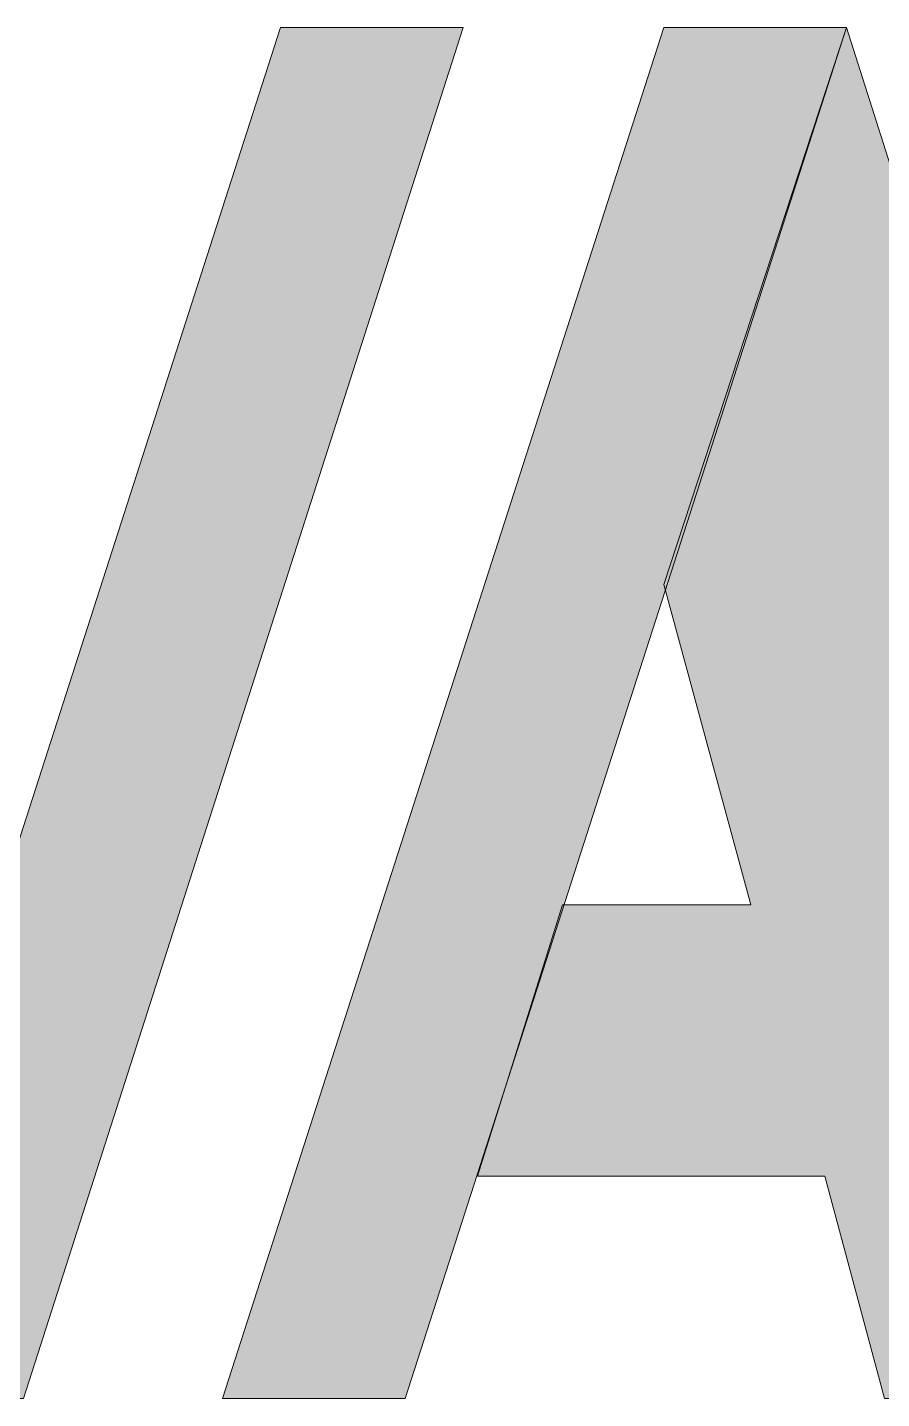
# Model space of a CAD drawing. Header units: millimetres. Extents: x -97 to -77, y 16.4 to 19.6.
# Drawn here: x -87.305 to -85.272, y 16.368 to 19.632 of the extents above; entities that cross this region are included whole.
import ezdxf

# ---------------------------------------------------------------- set-up
doc = ezdxf.new("R2010")
doc.units = ezdxf.units.MM

msp = doc.modelspace()

# ---------------------------------------------------------------- hatches: boundary and pattern name
at = {"true_color": 0x005da4}
for points in [[(-86.7029, 19.6319), (-87.7535, 16.3681), (-87.3143, 16.3681), (-86.268, 19.6319)], [(-86.7029, 19.6319), (-87.7535, 16.3681), (-87.3143, 16.3681), (-86.268, 19.6319)], [(-86.7029, 19.6319), (-87.7535, 16.3681), (-87.3143, 16.3681), (-86.268, 19.6319)], [(-86.7029, 19.6319), (-87.7535, 16.3681), (-87.3143, 16.3681), (-86.268, 19.6319)], [(-86.7029, 19.6319), (-87.7535, 16.3681), (-87.3143, 16.3681), (-86.268, 19.6319)], [(-86.7029, 19.6319), (-87.7535, 16.3681), (-87.3143, 16.3681), (-86.268, 19.6319)], [(-86.7029, 19.6319), (-87.7535, 16.3681), (-87.3143, 16.3681), (-86.268, 19.6319)], [(-86.7029, 19.6319), (-87.7535, 16.3681), (-87.3143, 16.3681), (-86.268, 19.6319)], [(-86.7029, 19.6319), (-87.7535, 16.3681), (-87.3143, 16.3681), (-86.268, 19.6319)], [(-86.7029, 19.6319), (-87.7535, 16.3681), (-87.3143, 16.3681), (-86.268, 19.6319)], [(-86.7029, 19.6319), (-87.7535, 16.3681), (-87.3143, 16.3681), (-86.268, 19.6319)], [(-86.7029, 19.6319), (-87.7535, 16.3681), (-87.3143, 16.3681), (-86.268, 19.6319)], [(-86.7029, 19.6319), (-87.7535, 16.3681), (-87.3143, 16.3681), (-86.268, 19.6319)], [(-86.7029, 19.6319), (-87.7535, 16.3681), (-87.3143, 16.3681), (-86.268, 19.6319)], [(-86.7029, 19.6319), (-87.7535, 16.3681), (-87.3143, 16.3681), (-86.268, 19.6319)], [(-86.7029, 19.6319), (-87.7535, 16.3681), (-87.3143, 16.3681), (-86.268, 19.6319)], [(-85.7901, 19.6319), (-86.8407, 16.3681), (-86.4058, 16.3681), (-85.3552, 19.6319)], [(-85.7901, 19.6319), (-86.8407, 16.3681), (-86.4058, 16.3681), (-85.3552, 19.6319)], [(-85.7901, 19.6319), (-86.8407, 16.3681), (-86.4058, 16.3681), (-85.3552, 19.6319)], [(-85.7901, 19.6319), (-86.8407, 16.3681), (-86.4058, 16.3681), (-85.3552, 19.6319)], [(-85.7901, 19.6319), (-86.8407, 16.3681), (-86.4058, 16.3681), (-85.3552, 19.6319)], [(-85.7901, 19.6319), (-86.8407, 16.3681), (-86.4058, 16.3681), (-85.3552, 19.6319)], [(-85.7901, 19.6319), (-86.8407, 16.3681), (-86.4058, 16.3681), (-85.3552, 19.6319)], [(-85.7901, 19.6319), (-86.8407, 16.3681), (-86.4058, 16.3681), (-85.3552, 19.6319)], [(-85.7901, 19.6319), (-86.8407, 16.3681), (-86.4058, 16.3681), (-85.3552, 19.6319)], [(-85.7901, 19.6319), (-86.8407, 16.3681), (-86.4058, 16.3681), (-85.3552, 19.6319)], [(-85.7901, 19.6319), (-86.8407, 16.3681), (-86.4058, 16.3681), (-85.3552, 19.6319)], [(-85.7901, 19.6319), (-86.8407, 16.3681), (-86.4058, 16.3681), (-85.3552, 19.6319)], [(-85.7901, 19.6319), (-86.8407, 16.3681), (-86.4058, 16.3681), (-85.3552, 19.6319)], [(-85.7901, 19.6319), (-86.8407, 16.3681), (-86.4058, 16.3681), (-85.3552, 19.6319)], [(-85.7901, 19.6319), (-86.8407, 16.3681), (-86.4058, 16.3681), (-85.3552, 19.6319)], [(-85.7901, 19.6319), (-86.8407, 16.3681), (-86.4058, 16.3681), (-85.3552, 19.6319)]]:
    msp.add_hatch(color=154, dxfattribs=at).paths.add_polyline_path(points)
at = {"true_color": 0x00bcf0}
for points in [[(-85.7901, 19.6319), (-86.8407, 16.3681), (-86.4058, 16.3681), (-86.1696, 17.102), (-86.0312, 17.5436), (-86.0274, 17.5436), (-85.7864, 18.2922), (-85.7901, 18.3057), (-85.3552, 19.6319)], [(-85.7901, 19.6319), (-86.8407, 16.3681), (-86.4058, 16.3681), (-86.1696, 17.102), (-86.0312, 17.5436), (-86.0274, 17.5436), (-85.7864, 18.2922), (-85.7901, 18.3057), (-85.3552, 19.6319)], [(-85.7901, 19.6319), (-86.8407, 16.3681), (-86.4058, 16.3681), (-86.1696, 17.102), (-86.0312, 17.5436), (-86.0274, 17.5436), (-85.7864, 18.2922), (-85.7901, 18.3057), (-85.3552, 19.6319)], [(-85.7901, 19.6319), (-86.8407, 16.3681), (-86.4058, 16.3681), (-86.1696, 17.102), (-86.0312, 17.5436), (-86.0274, 17.5436), (-85.7864, 18.2922), (-85.7901, 18.3057), (-85.3552, 19.6319)], [(-85.7901, 19.6319), (-86.8407, 16.3681), (-86.4058, 16.3681), (-86.1696, 17.102), (-86.0312, 17.5436), (-86.0274, 17.5436), (-85.7864, 18.2922), (-85.7901, 18.3057), (-85.3552, 19.6319)], [(-85.7901, 19.6319), (-86.8407, 16.3681), (-86.4058, 16.3681), (-86.1696, 17.102), (-86.0312, 17.5436), (-86.0274, 17.5436), (-85.7864, 18.2922), (-85.7901, 18.3057), (-85.3552, 19.6319)], [(-85.7901, 19.6319), (-86.8407, 16.3681), (-86.4058, 16.3681), (-86.1696, 17.102), (-86.0312, 17.5436), (-86.0274, 17.5436), (-85.7864, 18.2922), (-85.7901, 18.3057), (-85.3552, 19.6319)], [(-85.7901, 19.6319), (-86.8407, 16.3681), (-86.4058, 16.3681), (-86.1696, 17.102), (-86.0312, 17.5436), (-86.0274, 17.5436), (-85.7864, 18.2922), (-85.7901, 18.3057), (-85.3552, 19.6319)], [(-85.7901, 19.6319), (-86.8407, 16.3681), (-86.4058, 16.3681), (-86.1696, 17.102), (-86.0312, 17.5436), (-86.0274, 17.5436), (-85.7864, 18.2922), (-85.7901, 18.3057), (-85.3552, 19.6319)], [(-85.7901, 19.6319), (-86.8407, 16.3681), (-86.4058, 16.3681), (-86.1696, 17.102), (-86.0312, 17.5436), (-86.0274, 17.5436), (-85.7864, 18.2922), (-85.7901, 18.3057), (-85.3552, 19.6319)], [(-85.7901, 19.6319), (-86.8407, 16.3681), (-86.4058, 16.3681), (-86.1696, 17.102), (-86.0312, 17.5436), (-86.0274, 17.5436), (-85.7864, 18.2922), (-85.7901, 18.3057), (-85.3552, 19.6319)], [(-85.7901, 19.6319), (-86.8407, 16.3681), (-86.4058, 16.3681), (-86.1696, 17.102), (-86.0312, 17.5436), (-86.0274, 17.5436), (-85.7864, 18.2922), (-85.7901, 18.3057), (-85.3552, 19.6319)], [(-85.7901, 19.6319), (-86.8407, 16.3681), (-86.4058, 16.3681), (-86.1696, 17.102), (-86.0312, 17.5436), (-86.0274, 17.5436), (-85.7864, 18.2922), (-85.7901, 18.3057), (-85.3552, 19.6319)], [(-85.7901, 19.6319), (-86.8407, 16.3681), (-86.4058, 16.3681), (-86.1696, 17.102), (-86.0312, 17.5436), (-86.0274, 17.5436), (-85.7864, 18.2922), (-85.7901, 18.3057), (-85.3552, 19.6319)], [(-85.7901, 19.6319), (-86.8407, 16.3681), (-86.4058, 16.3681), (-86.1696, 17.102), (-86.0312, 17.5436), (-86.0274, 17.5436), (-85.7864, 18.2922), (-85.7901, 18.3057), (-85.3552, 19.6319)], [(-85.7901, 19.6319), (-86.8407, 16.3681), (-86.4058, 16.3681), (-86.1696, 17.102), (-86.0312, 17.5436), (-86.0274, 17.5436), (-85.7864, 18.2922), (-85.7901, 18.3057), (-85.3552, 19.6319)], [(-85.3552, 19.6319), (-85.7864, 18.2922), (-85.5834, 17.5436), (-86.0274, 17.5436), (-86.1696, 17.102), (-86.2336, 16.8977), (-85.4069, 16.8977), (-85.2648, 16.3681), (-84.3649, 16.3681), (-84.3649, 16.5171)], [(-85.3552, 19.6319), (-85.7864, 18.2922), (-85.5834, 17.5436), (-86.0274, 17.5436), (-86.1696, 17.102), (-86.2336, 16.8977), (-85.4069, 16.8977), (-85.2648, 16.3681), (-84.3649, 16.3681), (-84.3649, 16.5171)], [(-85.3552, 19.6319), (-85.7864, 18.2922), (-85.5834, 17.5436), (-86.0274, 17.5436), (-86.1696, 17.102), (-86.2336, 16.8977), (-85.4069, 16.8977), (-85.2648, 16.3681), (-84.3649, 16.3681), (-84.3649, 16.5171)], [(-85.3552, 19.6319), (-85.7864, 18.2922), (-85.5834, 17.5436), (-86.0274, 17.5436), (-86.1696, 17.102), (-86.2336, 16.8977), (-85.4069, 16.8977), (-85.2648, 16.3681), (-84.3649, 16.3681), (-84.3649, 16.5171)], [(-85.3552, 19.6319), (-85.7864, 18.2922), (-85.5834, 17.5436), (-86.0274, 17.5436), (-86.1696, 17.102), (-86.2336, 16.8977), (-85.4069, 16.8977), (-85.2648, 16.3681), (-84.3649, 16.3681), (-84.3649, 16.5171)], [(-85.3552, 19.6319), (-85.7864, 18.2922), (-85.5834, 17.5436), (-86.0274, 17.5436), (-86.1696, 17.102), (-86.2336, 16.8977), (-85.4069, 16.8977), (-85.2648, 16.3681), (-84.3649, 16.3681), (-84.3649, 16.5171)], [(-85.3552, 19.6319), (-85.7864, 18.2922), (-85.5834, 17.5436), (-86.0274, 17.5436), (-86.1696, 17.102), (-86.2336, 16.8977), (-85.4069, 16.8977), (-85.2648, 16.3681), (-84.3649, 16.3681), (-84.3649, 16.5171)], [(-85.3552, 19.6319), (-85.7864, 18.2922), (-85.5834, 17.5436), (-86.0274, 17.5436), (-86.1696, 17.102), (-86.2336, 16.8977), (-85.4069, 16.8977), (-85.2648, 16.3681), (-84.3649, 16.3681), (-84.3649, 16.5171)], [(-85.3552, 19.6319), (-85.7864, 18.2922), (-85.5834, 17.5436), (-86.0274, 17.5436), (-86.1696, 17.102), (-86.2336, 16.8977), (-85.4069, 16.8977), (-85.2648, 16.3681), (-84.3649, 16.3681), (-84.3649, 16.5171)], [(-85.3552, 19.6319), (-85.7864, 18.2922), (-85.5834, 17.5436), (-86.0274, 17.5436), (-86.1696, 17.102), (-86.2336, 16.8977), (-85.4069, 16.8977), (-85.2648, 16.3681), (-84.3649, 16.3681), (-84.3649, 16.5171)], [(-85.3552, 19.6319), (-85.7864, 18.2922), (-85.5834, 17.5436), (-86.0274, 17.5436), (-86.1696, 17.102), (-86.2336, 16.8977), (-85.4069, 16.8977), (-85.2648, 16.3681), (-84.3649, 16.3681), (-84.3649, 16.5171)], [(-85.3552, 19.6319), (-85.7864, 18.2922), (-85.5834, 17.5436), (-86.0274, 17.5436), (-86.1696, 17.102), (-86.2336, 16.8977), (-85.4069, 16.8977), (-85.2648, 16.3681), (-84.3649, 16.3681), (-84.3649, 16.5171)], [(-85.3552, 19.6319), (-85.7864, 18.2922), (-85.5834, 17.5436), (-86.0274, 17.5436), (-86.1696, 17.102), (-86.2336, 16.8977), (-85.4069, 16.8977), (-85.2648, 16.3681), (-84.3649, 16.3681), (-84.3649, 16.5171)], [(-85.3552, 19.6319), (-85.7864, 18.2922), (-85.5834, 17.5436), (-86.0274, 17.5436), (-86.1696, 17.102), (-86.2336, 16.8977), (-85.4069, 16.8977), (-85.2648, 16.3681), (-84.3649, 16.3681), (-84.3649, 16.5171)], [(-85.3552, 19.6319), (-85.7864, 18.2922), (-85.5834, 17.5436), (-86.0274, 17.5436), (-86.1696, 17.102), (-86.2336, 16.8977), (-85.4069, 16.8977), (-85.2648, 16.3681), (-84.3649, 16.3681), (-84.3649, 16.5171)], [(-85.3552, 19.6319), (-85.7864, 18.2922), (-85.5834, 17.5436), (-86.0274, 17.5436), (-86.1696, 17.102), (-86.2336, 16.8977), (-85.4069, 16.8977), (-85.2648, 16.3681), (-84.3649, 16.3681), (-84.3649, 16.5171)]]:
    msp.add_hatch(color=140, dxfattribs=at).paths.add_polyline_path(points)

# ---------------------------------------------------------------- linework, layer by layer
at = {"color": 154, "lineweight": 0, "true_color": 0x005da4}
for points in [[(-86.7029, 19.6319), (-87.7535, 16.3681), (-87.3143, 16.3681), (-86.268, 19.6319), (-86.7029, 19.6319)], [(-86.7029, 19.6319), (-87.7535, 16.3681), (-87.3143, 16.3681), (-86.268, 19.6319), (-86.7029, 19.6319)], [(-86.7029, 19.6319), (-87.7535, 16.3681), (-87.3143, 16.3681), (-86.268, 19.6319), (-86.7029, 19.6319)], [(-86.7029, 19.6319), (-87.7535, 16.3681), (-87.3143, 16.3681), (-86.268, 19.6319), (-86.7029, 19.6319)], [(-86.7029, 19.6319), (-87.7535, 16.3681), (-87.3143, 16.3681), (-86.268, 19.6319), (-86.7029, 19.6319)], [(-86.7029, 19.6319), (-87.7535, 16.3681), (-87.3143, 16.3681), (-86.268, 19.6319), (-86.7029, 19.6319)], [(-86.7029, 19.6319), (-87.7535, 16.3681), (-87.3143, 16.3681), (-86.268, 19.6319), (-86.7029, 19.6319)], [(-86.7029, 19.6319), (-87.7535, 16.3681), (-87.3143, 16.3681), (-86.268, 19.6319), (-86.7029, 19.6319)], [(-86.7029, 19.6319), (-87.7535, 16.3681), (-87.3143, 16.3681), (-86.268, 19.6319), (-86.7029, 19.6319)], [(-86.7029, 19.6319), (-87.7535, 16.3681), (-87.3143, 16.3681), (-86.268, 19.6319), (-86.7029, 19.6319)], [(-86.7029, 19.6319), (-87.7535, 16.3681), (-87.3143, 16.3681), (-86.268, 19.6319), (-86.7029, 19.6319)], [(-86.7029, 19.6319), (-87.7535, 16.3681), (-87.3143, 16.3681), (-86.268, 19.6319), (-86.7029, 19.6319)], [(-86.7029, 19.6319), (-87.7535, 16.3681), (-87.3143, 16.3681), (-86.268, 19.6319), (-86.7029, 19.6319)], [(-86.7029, 19.6319), (-87.7535, 16.3681), (-87.3143, 16.3681), (-86.268, 19.6319), (-86.7029, 19.6319)], [(-86.7029, 19.6319), (-87.7535, 16.3681), (-87.3143, 16.3681), (-86.268, 19.6319), (-86.7029, 19.6319)], [(-86.7029, 19.6319), (-87.7535, 16.3681), (-87.3143, 16.3681), (-86.268, 19.6319), (-86.7029, 19.6319)], [(-85.7901, 19.6319), (-86.8407, 16.3681), (-86.4058, 16.3681), (-85.3552, 19.6319), (-85.7901, 19.6319)], [(-85.7901, 19.6319), (-86.8407, 16.3681), (-86.4058, 16.3681), (-85.3552, 19.6319), (-85.7901, 19.6319)], [(-85.7901, 19.6319), (-86.8407, 16.3681), (-86.4058, 16.3681), (-85.3552, 19.6319), (-85.7901, 19.6319)], [(-85.7901, 19.6319), (-86.8407, 16.3681), (-86.4058, 16.3681), (-85.3552, 19.6319), (-85.7901, 19.6319)], [(-85.7901, 19.6319), (-86.8407, 16.3681), (-86.4058, 16.3681), (-85.3552, 19.6319), (-85.7901, 19.6319)], [(-85.7901, 19.6319), (-86.8407, 16.3681), (-86.4058, 16.3681), (-85.3552, 19.6319), (-85.7901, 19.6319)], [(-85.7901, 19.6319), (-86.8407, 16.3681), (-86.4058, 16.3681), (-85.3552, 19.6319), (-85.7901, 19.6319)], [(-85.7901, 19.6319), (-86.8407, 16.3681), (-86.4058, 16.3681), (-85.3552, 19.6319), (-85.7901, 19.6319)], [(-85.7901, 19.6319), (-86.8407, 16.3681), (-86.4058, 16.3681), (-85.3552, 19.6319), (-85.7901, 19.6319)], [(-85.7901, 19.6319), (-86.8407, 16.3681), (-86.4058, 16.3681), (-85.3552, 19.6319), (-85.7901, 19.6319)], [(-85.7901, 19.6319), (-86.8407, 16.3681), (-86.4058, 16.3681), (-85.3552, 19.6319), (-85.7901, 19.6319)], [(-85.7901, 19.6319), (-86.8407, 16.3681), (-86.4058, 16.3681), (-85.3552, 19.6319), (-85.7901, 19.6319)], [(-85.7901, 19.6319), (-86.8407, 16.3681), (-86.4058, 16.3681), (-85.3552, 19.6319), (-85.7901, 19.6319)], [(-85.7901, 19.6319), (-86.8407, 16.3681), (-86.4058, 16.3681), (-85.3552, 19.6319), (-85.7901, 19.6319)], [(-85.7901, 19.6319), (-86.8407, 16.3681), (-86.4058, 16.3681), (-85.3552, 19.6319), (-85.7901, 19.6319)], [(-85.7901, 19.6319), (-86.8407, 16.3681), (-86.4058, 16.3681), (-85.3552, 19.6319), (-85.7901, 19.6319)]]:
    msp.add_lwpolyline(points, close=True, dxfattribs=at)
at = {"color": 140, "lineweight": 0, "true_color": 0x00bcf0}
msp.add_lwpolyline([(-84.3175, 16.3681), (-85.3552, 19.6319), (-85.7901, 18.3057), (-85.5834, 17.5436), (-86.0312, 17.5436), (-86.2336, 16.8977), (-85.4069, 16.8977), (-85.2648, 16.3681), (-84.3175, 16.3681)], close=True, dxfattribs=at)
msp.add_lwpolyline([(-84.3175, 16.3681), (-85.3552, 19.6319), (-85.7901, 18.3057), (-85.5834, 17.5436), (-86.0312, 17.5436), (-86.2336, 16.8977), (-85.4069, 16.8977), (-85.2648, 16.3681), (-84.3175, 16.3681)], close=True, dxfattribs=at)
msp.add_lwpolyline([(-84.3175, 16.3681), (-85.3552, 19.6319), (-85.7901, 18.3057), (-85.5834, 17.5436), (-86.0312, 17.5436), (-86.2336, 16.8977), (-85.4069, 16.8977), (-85.2648, 16.3681), (-84.3175, 16.3681)], close=True, dxfattribs=at)
msp.add_lwpolyline([(-84.3175, 16.3681), (-85.3552, 19.6319), (-85.7901, 18.3057), (-85.5834, 17.5436), (-86.0312, 17.5436), (-86.2336, 16.8977), (-85.4069, 16.8977), (-85.2648, 16.3681), (-84.3175, 16.3681)], close=True, dxfattribs=at)
msp.add_lwpolyline([(-84.3175, 16.3681), (-85.3552, 19.6319), (-85.7901, 18.3057), (-85.5834, 17.5436), (-86.0312, 17.5436), (-86.2336, 16.8977), (-85.4069, 16.8977), (-85.2648, 16.3681), (-84.3175, 16.3681)], close=True, dxfattribs=at)
msp.add_lwpolyline([(-84.3175, 16.3681), (-85.3552, 19.6319), (-85.7901, 18.3057), (-85.5834, 17.5436), (-86.0312, 17.5436), (-86.2336, 16.8977), (-85.4069, 16.8977), (-85.2648, 16.3681), (-84.3175, 16.3681)], close=True, dxfattribs=at)
msp.add_lwpolyline([(-84.3175, 16.3681), (-85.3552, 19.6319), (-85.7901, 18.3057), (-85.5834, 17.5436), (-86.0312, 17.5436), (-86.2336, 16.8977), (-85.4069, 16.8977), (-85.2648, 16.3681), (-84.3175, 16.3681)], close=True, dxfattribs=at)
msp.add_lwpolyline([(-84.3175, 16.3681), (-85.3552, 19.6319), (-85.7901, 18.3057), (-85.5834, 17.5436), (-86.0312, 17.5436), (-86.2336, 16.8977), (-85.4069, 16.8977), (-85.2648, 16.3681), (-84.3175, 16.3681)], close=True, dxfattribs=at)
msp.add_lwpolyline([(-84.3175, 16.3681), (-85.3552, 19.6319), (-85.7901, 18.3057), (-85.5834, 17.5436), (-86.0312, 17.5436), (-86.2336, 16.8977), (-85.4069, 16.8977), (-85.2648, 16.3681), (-84.3175, 16.3681)], close=True, dxfattribs=at)
msp.add_lwpolyline([(-84.3175, 16.3681), (-85.3552, 19.6319), (-85.7901, 18.3057), (-85.5834, 17.5436), (-86.0312, 17.5436), (-86.2336, 16.8977), (-85.4069, 16.8977), (-85.2648, 16.3681), (-84.3175, 16.3681)], close=True, dxfattribs=at)
msp.add_lwpolyline([(-84.3175, 16.3681), (-85.3552, 19.6319), (-85.7901, 18.3057), (-85.5834, 17.5436), (-86.0312, 17.5436), (-86.2336, 16.8977), (-85.4069, 16.8977), (-85.2648, 16.3681), (-84.3175, 16.3681)], close=True, dxfattribs=at)
msp.add_lwpolyline([(-84.3175, 16.3681), (-85.3552, 19.6319), (-85.7901, 18.3057), (-85.5834, 17.5436), (-86.0312, 17.5436), (-86.2336, 16.8977), (-85.4069, 16.8977), (-85.2648, 16.3681), (-84.3175, 16.3681)], close=True, dxfattribs=at)
msp.add_lwpolyline([(-84.3175, 16.3681), (-85.3552, 19.6319), (-85.7901, 18.3057), (-85.5834, 17.5436), (-86.0312, 17.5436), (-86.2336, 16.8977), (-85.4069, 16.8977), (-85.2648, 16.3681), (-84.3175, 16.3681)], close=True, dxfattribs=at)
msp.add_lwpolyline([(-84.3175, 16.3681), (-85.3552, 19.6319), (-85.7901, 18.3057), (-85.5834, 17.5436), (-86.0312, 17.5436), (-86.2336, 16.8977), (-85.4069, 16.8977), (-85.2648, 16.3681), (-84.3175, 16.3681)], close=True, dxfattribs=at)
msp.add_lwpolyline([(-84.3175, 16.3681), (-85.3552, 19.6319), (-85.7901, 18.3057), (-85.5834, 17.5436), (-86.0312, 17.5436), (-86.2336, 16.8977), (-85.4069, 16.8977), (-85.2648, 16.3681), (-84.3175, 16.3681)], close=True, dxfattribs=at)
msp.add_lwpolyline([(-84.3175, 16.3681), (-85.3552, 19.6319), (-85.7901, 18.3057), (-85.5834, 17.5436), (-86.0312, 17.5436), (-86.2336, 16.8977), (-85.4069, 16.8977), (-85.2648, 16.3681), (-84.3175, 16.3681)], close=True, dxfattribs=at)

doc.saveas('drawing.dxf')
